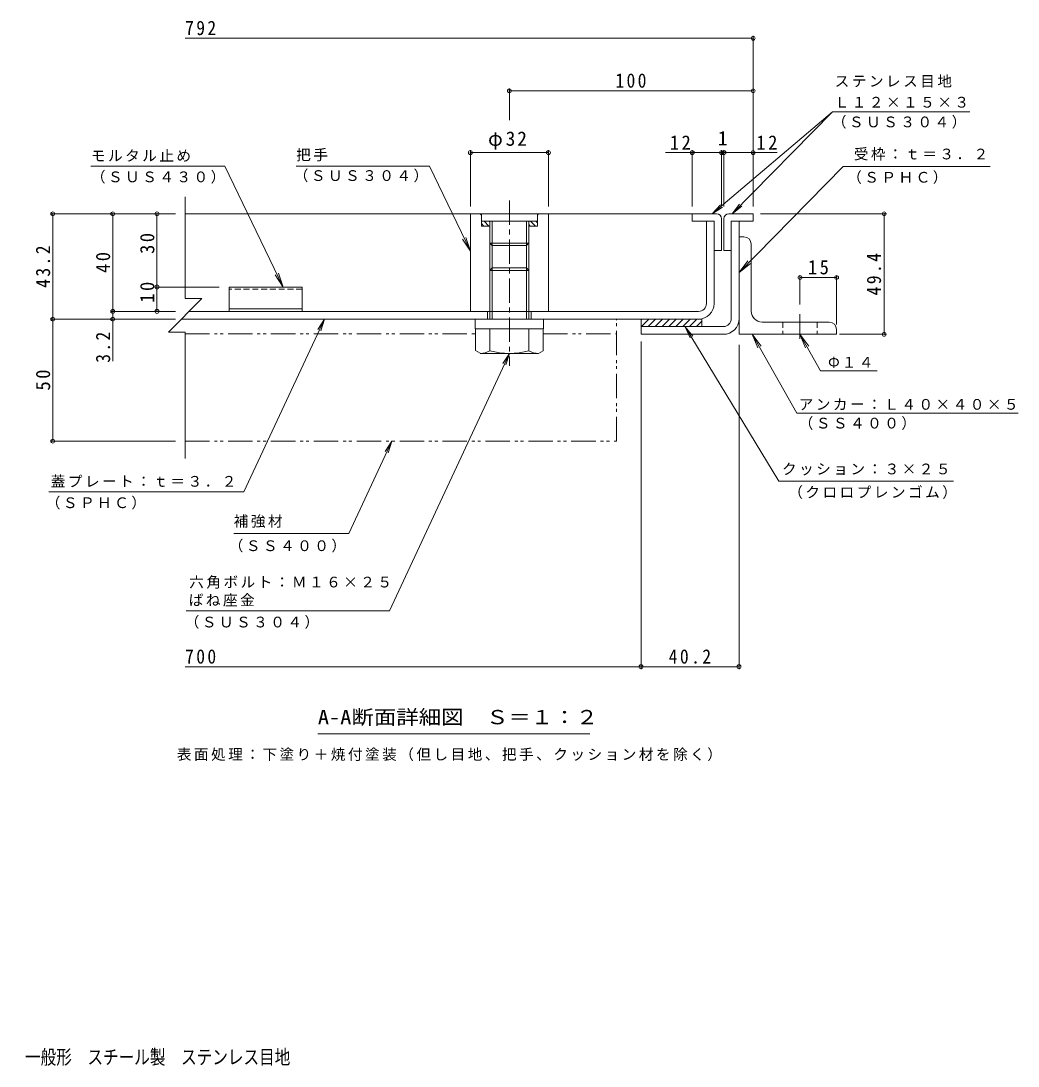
# Model space of a CAD drawing. Units: millimetres on the paper, enlarged 10 times, with parts at other scales. Extents: x -1763 to 1852, y -1353 to 1350.
# Drawn here: x -193 to 1852, y -1305 to 838 of the extents above; entities that cross this region are included whole.
import ezdxf
from ezdxf.enums import TextEntityAlignment as Align

# ---------------------------------------------------------------- set-up
doc = ezdxf.new("R2010")
doc.units = ezdxf.units.MM
doc.header["$LTSCALE"] = 10
doc.header["$PDMODE"] = 32
doc.header["$PDSIZE"] = 8
for name, pattern in [('CHAIN1', [8, 5, -1, 1, -1]), ('DASHED1', [1.8, 1.2, -0.6]), ('DOUBLE_CHAIN1', [8.8, 5, -1, 0.6, -0.6, 0.6, -1])]:
    doc.linetypes.add(name, pattern=pattern)
for name, color, linetype, lineweight in [('D-1', 2, 'Continuous', 9), ('D-2', 3, 'Continuous', 9), ('D-3', 4, 'Continuous', 9), ('D-4', 7, 'Continuous', 9), ('D-5', 7, 'Continuous', 9), ('D-6', 6, 'Continuous', 5), ('D-7', 4, 'CHAIN1', 9), ('D-9', 134, 'Continuous', 5), ('D-C', 2, 'Continuous', 9), ('D-E', 3, 'Continuous', 9), ('D-F', 7, 'Continuous', 9), ('F-5_F-5ﾚｲﾔ', 7, 'Continuous', 9)]:
    doc.layers.add(name, color=color, linetype=linetype, lineweight=lineweight)
doc.styles.add('ＭＳ ゴシック', font='')
doc.styles.get('ＭＳ ゴシック').set_extended_font_data('MS Gothic')

msp = doc.modelspace()

# ---------------------------------------------------------------- linework, layer by layer
at = {"layer": 'D-1'}
for p, q in [((1263.79, 227.39), (1263.79, 427.39)), ((1279.79, 227.39), (1279.79, 427.39)), ((1078.79, 211.39), (1078.79, 195.39)), ((1247.79, 211.39), (1078.79, 211.39)), ((1078.79, 195.39), (1247.79, 195.39))]:
    msp.add_line(p, q, dxfattribs=at)
for radius in [16, 32]:
    msp.add_arc((1247.79, 227.39), radius, 270, 0, dxfattribs=at)
at = {"layer": 'D-2'}
for p, q in [((1212.79, 258.39), (1212.79, 427.39)), ((1228.79, 258.39), (1228.79, 427.39)), ((1196.79, 242.39), (151.79, 242.39)), ((763.79, 242.39), (763.79, 226.39)), ((853.79, 242.39), (853.79, 226.39)), ((135.79, 226.39), (1196.79, 226.39))]:
    msp.add_line(p, q, dxfattribs=at)
for radius in [16, 32]:
    msp.add_arc((1196.79, 258.39), radius, 270, 0, dxfattribs=at)
at = {"layer": 'D-3'}
for p, q in [((1183.79, 442.39), (143.79, 442.39)), ((1243.79, 432.39), (1243.79, 367.39)), ((1248.79, 432.39), (1248.79, 367.39)), ((1258.79, 442.39), (1308.79, 442.39)), ((1183.79, 427.39), (1228.79, 427.39)), ((1228.79, 427.39), (1228.79, 367.39)), ((1263.79, 367.39), (1263.79, 427.39)), ((1228.79, 367.39), (1243.79, 367.39)), ((1263.79, 367.39), (1248.79, 367.39)), ((233.79, 292.39), (233.79, 242.39)), ((383.79, 292.39), (233.79, 292.39)), ((383.79, 247.39), (233.79, 247.39))]:
    msp.add_line(p, q, dxfattribs=at)
at = {"layer": 'D-3', "linetype": 'DASHED1'}
msp.add_line((383.79, 288.06), (233.79, 288.06), dxfattribs=at)
at = {"layer": 'D-3'}
for points in [[(1233.79, 442.39), (1183.79, 442.39), (1183.79, 427.39)], [(1308.79, 442.39), (1308.79, 427.39), (1263.79, 427.39)], [(383.79, 292.39), (383.79, 242.39), (233.79, 242.39)]]:
    msp.add_lwpolyline(points, dxfattribs=at)
for centre, start, end in [((1233.79, 432.39), 0, 90), ((1258.79, 432.39), 90, 180)]:
    msp.add_arc(centre, 10, start, end, dxfattribs=at)
at = {"layer": 'D-4'}
for p, q in [((1582.48, 195.39), (1485.81, 195.39)), ((973.46, -623.46), (415.96, -623.46))]:
    msp.add_line(p, q, dxfattribs=at)
at = {"layer": 'D-5'}
for p, q in [((1471.65, 651.8), (1225, 442.39)), ((1753.11, 651.8), (1471.65, 651.8)), ((-49.54, 540.18), (225.46, 540.18)), ((225.46, 540.18), (344.71, 292.39)), ((644.74, 540.18), (371.49, 540.18)), ((644.74, 540.18), (728.79, 365.54)), ((1794.88, 539.29), (1493.31, 539.29)), ((1225, 442.39), (1241.78, 460.92)), ((1225, 442.39), (1246.01, 455.94)), ((1265.92, 442.39), (1285.62, 457.78)), ((728.79, 365.54), (712.36, 390.65)), ((728.79, 365.54), (719.42, 394.04)), ((1279.79, 321.96), (1297.84, 345.92)), ((344.71, 292.39), (328.28, 317.49)), ((344.71, 292.39), (335.34, 320.89)), ((264.2, -127.61), (429.27, 226.39)), ((429.27, 226.39), (415.84, 205.3)), ((429.27, 226.39), (421.75, 202.54)), ((1169.3, 210.88), (1179.38, 188)), ((1169.3, 210.88), (1184.96, 191.39)), ((1361.68, -105.62), (1169.3, 210.88)), ((1307.07, 195.39), (1325.11, 171.41)), ((1307.07, 195.39), (1318.29, 167.56)), ((1398.38, 33.71), (1307.07, 195.39)), ((1404.79, 195.39), (1416.01, 167.56)), ((1404.79, 195.39), (1422.83, 171.41)), ((1447.12, 120.44), (1404.79, 195.39)), ((562.68, -371.4), (808.79, 156.39)), ((808.79, 156.39), (795.36, 135.3)), ((808.79, 156.39), (801.27, 132.54)), ((1447.12, 120.44), (1563.26, 120.44)), ((1398.38, 33.71), (1852.16, 33.71)), ((567.69, -23.61), (560.17, -47.46)), ((1361.68, -105.62), (1719.82, -105.62)), ((264.2, -127.61), (-135.47, -127.61)), ((479.46, -212.82), (243.44, -212.82)), ((562.68, -371.4), (145.69, -371.4))]:
    msp.add_line(p, q, dxfattribs=at)
for points in [[(1471.65, 651.8), (1265.92, 442.39), (1280.96, 462.36)], [(1493.31, 539.29), (1279.79, 321.96), (1303.43, 340.43)], [(479.46, -212.82), (567.69, -23.61), (554.26, -44.7)]]:
    msp.add_lwpolyline(points, dxfattribs=at)
at = {"layer": 'D-6'}
for p, q in [((1078.79, 224.78), (1080.4, 226.39)), ((1078.79, 226.39), (1203.79, 226.39)), ((1078.79, 226.39), (1078.79, 211.39)), ((1079.54, 211.39), (1094.54, 226.39)), ((1093.68, 211.39), (1108.68, 226.39)), ((1107.82, 211.39), (1122.83, 226.39)), ((1121.97, 211.39), (1136.97, 226.39)), ((1136.11, 211.39), (1151.11, 226.39)), ((1150.25, 211.39), (1165.25, 226.39)), ((1164.39, 211.39), (1179.39, 226.39)), ((1178.54, 211.39), (1193.54, 226.39)), ((1192.68, 211.39), (1203.79, 222.5)), ((1203.79, 226.39), (1203.79, 211.39))]:
    msp.add_line(p, q, dxfattribs=at)
at = {"layer": 'D-7'}
msp.add_line((1404.79, 236.43), (1404.79, 177.97), dxfattribs=at)
at = {"layer": 'D-9', "linetype": 'DOUBLE_CHAIN1'}
for p, q in [((1028.79, -23.61), (1028.79, 226.39)), ((143.79, 196.39), (739.29, 196.39)), ((878.29, 196.39), (1028.79, 196.39)), ((143.79, -23.61), (1028.79, -23.61))]:
    msp.add_line(p, q, dxfattribs=at)
at = {"layer": 'D-9'}
for p, q in [((739.29, 206.39), (739.29, 162.02)), ((768.79, 161.87), (768.79, 206.39)), ((848.79, 161.87), (848.79, 206.39)), ((878.29, 206.39), (878.29, 161.87)), ((748.83, 156.51), (739.29, 162.02)), ((868.79, 156.39), (749.04, 156.39)), ((868.79, 156.39), (878.29, 161.87))]:
    msp.add_line(p, q, dxfattribs=at)
for centre, radius, start, end in [((750.08, 190.89), 34.53, 267.86055, 302.81094), ((808.79, 304.98), 148.6, 254.38446, 285.61554), ((867.5, 190.89), 34.53, 237.18906, 272.13945)]:
    msp.add_arc(centre, radius, start, end, dxfattribs=at)
at = {"layer": 'D-C', "linetype": 'CHAIN1'}
msp.add_line((808.79, 470.06), (808.79, 130.76), dxfattribs=at)
at = {"layer": 'D-C'}
for p, q in [((728.79, 442.39), (748.79, 442.39)), ((728.79, 242.39), (728.79, 442.39)), ((751.29, 439.89), (748.79, 442.39)), ((751.29, 417.39), (751.29, 442.39)), ((866.29, 442.39), (751.29, 442.39)), ((868.79, 442.39), (866.29, 439.89)), ((866.29, 417.39), (866.29, 442.39)), ((888.79, 442.39), (868.79, 442.39)), ((888.79, 242.39), (888.79, 442.39)), ((866.29, 427.39), (751.29, 427.39)), ((756.19, 417.39), (751.29, 422.29)), ((768.79, 417.39), (751.29, 417.39)), ((766.79, 417.39), (756.79, 427.39)), ((768.79, 426), (767.4, 427.39)), ((768.79, 226.39), (768.79, 427.39)), ((773.79, 226.39), (773.79, 427.39)), ((843.79, 226.39), (843.79, 427.39)), ((848.79, 401.17), (848.79, 427.39)), ((851.65, 417.39), (848.79, 420.25)), ((866.29, 417.39), (848.79, 417.39)), ((862.25, 417.39), (852.26, 427.39)), ((866.29, 423.96), (862.86, 427.39)), ((848.79, 226.39), (848.79, 401.17)), ((848.79, 382.39), (768.79, 382.39)), ((848.79, 382.66), (843.79, 377.39)), ((773.79, 331.39), (768.79, 326.39)), ((848.79, 326.39), (768.79, 326.39)), ((843.79, 331.39), (773.79, 331.39)), ((848.79, 326.39), (843.79, 331.39)), ((728.79, 242.39), (773.79, 242.39)), ((888.79, 242.39), (843.79, 242.39))]:
    msp.add_line(p, q, dxfattribs=at)
at = {"layer": 'D-C', "color": 134, "lineweight": 5}
for p, q in [((738.79, 226.39), (878.79, 226.39)), ((878.79, 226.39), (878.79, 206.39))]:
    msp.add_line(p, q, dxfattribs=at)
at = {"layer": 'D-C'}
msp.add_lwpolyline([(843.79, 377.39), (773.79, 377.39), (768.79, 382.39)], dxfattribs=at)
at = {"layer": 'D-C', "color": 134, "lineweight": 5}
msp.add_lwpolyline([(738.79, 226.39), (738.79, 206.39), (878.79, 206.39)], dxfattribs=at)
at = {"layer": 'D-E'}
for p, q in [((1289.79, 395.39), (1279.79, 395.39)), ((1279.79, 195.39), (1279.79, 395.39)), ((1304.79, 242.89), (1304.79, 380.39)), ((1327.29, 220.39), (1464.79, 220.39)), ((1479.79, 195.39), (1279.79, 195.39)), ((1479.79, 205.39), (1479.79, 195.39))]:
    msp.add_line(p, q, dxfattribs=at)
at = {"layer": 'D-E', "linetype": 'DASHED1'}
for p, q in [((1369.79, 220.39), (1369.79, 195.39)), ((1439.79, 220.39), (1439.79, 195.39))]:
    msp.add_line(p, q, dxfattribs=at)
at = {"layer": 'D-E'}
for centre, radius, start, end in [((1289.79, 380.39), 15, 0, 90), ((1327.29, 242.89), 22.5, 180, 270), ((1464.79, 205.39), 15, 0, 90)]:
    msp.add_arc(centre, radius, start, end, dxfattribs=at)
at = {"layer": 'D-F'}
for p, q in [((1308.79, 802.41), (143.79, 802.41)), ((1308.79, 457.39), (1308.79, 807.41)), ((808.79, 634.68), (808.79, 699.59)), ((1308.79, 694.59), (808.79, 694.59)), ((1308.79, 694.41), (1308.79, 689.59)), ((728.79, 457.39), (728.79, 572.96)), ((888.79, 567.96), (728.79, 567.96)), ((888.79, 457.39), (888.79, 572.96)), ((1243.79, 567.96), (1129.18, 567.96)), ((1183.79, 457.39), (1183.79, 572.96)), ((1243.79, 457.39), (1243.79, 572.96)), ((1248.79, 567.96), (1243.79, 567.96)), ((1248.79, 457.39), (1248.79, 572.96)), ((1358.03, 567.96), (1248.79, 567.96)), ((143.79, 477.39), (143.79, 268.8)), ((-130.71, 442.39), (123.79, 442.39)), ((-127.71, 226.39), (-127.71, 442.39)), ((-4.6, 242.39), (-4.6, 442.39)), ((1323.79, 442.39), (1582.48, 442.39)), ((1577.48, 195.39), (1577.48, 442.39)), ((1404.79, 314.88), (1404.79, 256.43)), ((1404.79, 311.88), (1479.79, 311.88)), ((1479.79, 314.88), (1479.79, 215.39)), ((83.02, 292.39), (213.79, 292.39)), ((-7.6, 242.39), (123.79, 242.39)), ((-4.6, 226.39), (-4.6, 242.39)), ((-130.71, 226.39), (123.79, 226.39)), ((-127.71, 226.39), (-127.71, -23.61)), ((-4.6, 226.39), (-4.6, 140.51)), ((143.79, 199.98), (109.38, 199.98)), ((143.79, 199.98), (143.79, -59.24)), ((1078.79, 180.39), (1078.79, -491.09)), ((1279.79, 174.01), (1279.79, -491.09)), ((-130.71, -23.61), (123.79, -23.61)), ((1078.79, -486.09), (143.79, -486.09)), ((1279.79, -486.09), (1078.79, -486.09))]:
    msp.add_line(p, q, dxfattribs=at)
for points in [[(86.02, 242.39), (86.02, 292.39), (86.02, 442.39)], [(143.79, 268.8), (178.2, 268.8), (109.38, 199.98)]]:
    msp.add_lwpolyline(points, dxfattribs=at)
for p in [(1308.79, 802.41), (808.79, 694.59), (1308.79, 694.59), (728.79, 567.96), (888.79, 567.96), (1183.79, 567.96), (1243.79, 567.96), (1248.79, 567.96), (1308.79, 567.96), (-127.71, 442.39), (-4.6, 442.39), (86.02, 442.39), (1577.48, 442.39), (1404.79, 311.88), (1479.79, 311.88), (86.02, 292.39), (-4.6, 242.39), (86.02, 242.39), (-127.71, 226.39), (-4.6, 226.39), (1577.48, 195.39), (-127.71, -23.61), (1078.79, -486.09), (1279.79, -486.09)]:
    msp.add_point(p, dxfattribs=at)

# ---------------------------------------------------------------- texts
at = {"layer": 'D-4', "color": 2, "style": 'ＭＳ ゴシック', "width": 1.15}
msp.add_text('A-A断面詳細図\u3000Ｓ＝１：２', height=29.33, dxfattribs=at).set_placement((415.96, -612.84), align=Align.BOTTOM_LEFT)
at = {"layer": 'D-4', "insert": (126.75, -679.59), "char_height": 21.99, "attachment_point": 7, "style": 'ＭＳ ゴシック'}
msp.add_mtext('\\T1.17;表面処理：下塗り＋焼付塗装（但し目地、把手、クッション材を除く）', dxfattribs=at)
at = {"layer": 'D-5', "char_height": 21.99, "attachment_point": 7, "style": 'ＭＳ ゴシック'}
for s, insert in [('\\T1.17;ステンレス目地', (1475.99, 701.12)), ('\\T1.17;Ｌ１２×１５×３', (1475.99, 659.79)), ('\\T1.17;（ＳＵＳ３０４）', (1470.24, 616.95)), ('\\T1.17;受枠：ｔ＝３．２', (1515.26, 551.61)), ('\\T1.17;モルタル止め', (-49.54, 549.19)), ('\\T1.17;把手', (371.49, 550.02)), ('\\T1.17;（ＳＵＳ４３０）', (-49.54, 504.28)), ('\\T1.17;（ＳＵＳ３０４）', (366.55, 506.95)), ('\\T1.17;（ＳＰＨＣ）', (1501.65, 503.45)), ('\\T1.17;Φ１４', (1462.32, 126.4)), ('\\T1.17;アンカー：Ｌ４０×４０×５', (1402.16, 39.67)), ('\\T1.17;（ＳＳ４００）', (1402.16, -0.57)), ('\\T1.17;クッション：３×２５', (1367.85, -93.91)), ('\\T1.17;蓋プレート：ｔ＝３．２', (-131.95, -118.37)), ('\\T1.17;（クロロプレンゴム）', (1380.8, -142.19)), ('\\T1.17;（ＳＰＨＣ）', (-142, -163.73)), ('\\T1.17;補強材', (243.44, -201.34)), ('\\T1.17;（ＳＳ４００）', (233.24, -251.86)), ('\\T1.17;六角ボルト：Ｍ１６×２５', (152.22, -326.05)), ('\\T1.17;ばね座金', (151.17, -362.77)), ('\\T1.17;（ＳＵＳ３０４）', (142.91, -408.33))]:
    msp.add_mtext(s, dxfattribs=dict(at, insert=insert))
at = {"layer": 'D-F', "color": 2, "style": 'ＭＳ ゴシック'}
msp.add_text('1', height=29.33, dxfattribs=at).set_placement((1236.29, 573.96), align=Align.BOTTOM_LEFT)
at = {"layer": 'D-F', "color": 2, "char_height": 29.33, "attachment_point": 7, "style": 'ＭＳ ゴシック'}
for s, insert in [('\\T1.27;\\W0.9;792', (143.79, 808.41)), ('\\T1.27;\\W0.9;100', (1026.29, 700.59)), ('\\T1.19;φ32', (765.04, 573.96)), ('\\T1.27;\\W0.95;12', (1137.82, 573.96)), ('\\T1.27;\\W0.95;12', (1315.44, 573.96)), ('\\T1.27;\\W0.95;15', (1421.04, 317.88)), ('\\T1.27;\\W0.9;700', (143.79, -480.09)), ('\\T1.28;\\W0.9;40.2', (1135.54, -480.09))]:
    msp.add_mtext(s, dxfattribs=dict(at, insert=insert))
at = {"layer": 'D-F', "color": 2, "char_height": 29.33, "attachment_point": 7, "rotation": 90, "style": 'ＭＳ ゴシック'}
for s, insert in [('\\T1.27;\\W0.95;30', (81.02, 360.14)), ('\\T1.28;\\W0.9;43.2', (-132.71, 290.64)), ('\\T1.27;\\W0.95;40', (-9.6, 321.14)), ('\\T1.28;\\W0.9;49.4', (1571.48, 275.14)), ('\\T1.27;\\W0.95;10', (81.02, 260.14)), ('\\T1.27;\\W0.9;3.2', (-9.6, 137.05)), ('\\T1.27;\\W0.95;50', (-132.71, 80.14))]:
    msp.add_mtext(s, dxfattribs=dict(at, insert=insert))
at = {"layer": 'F-5_F-5ﾚｲﾔ', "color": 2, "style": 'ＭＳ ゴシック', "width": 0.8}
msp.add_text('充填用（充填深さ：３０ｍｍ）\u3000屋内用\u3000一般形\u3000スチール製\u3000ステンレス目地', height=29.33, dxfattribs=at).set_placement((-792.72, -1309.74), align=Align.BOTTOM_LEFT)

doc.saveas('drawing.dxf')
